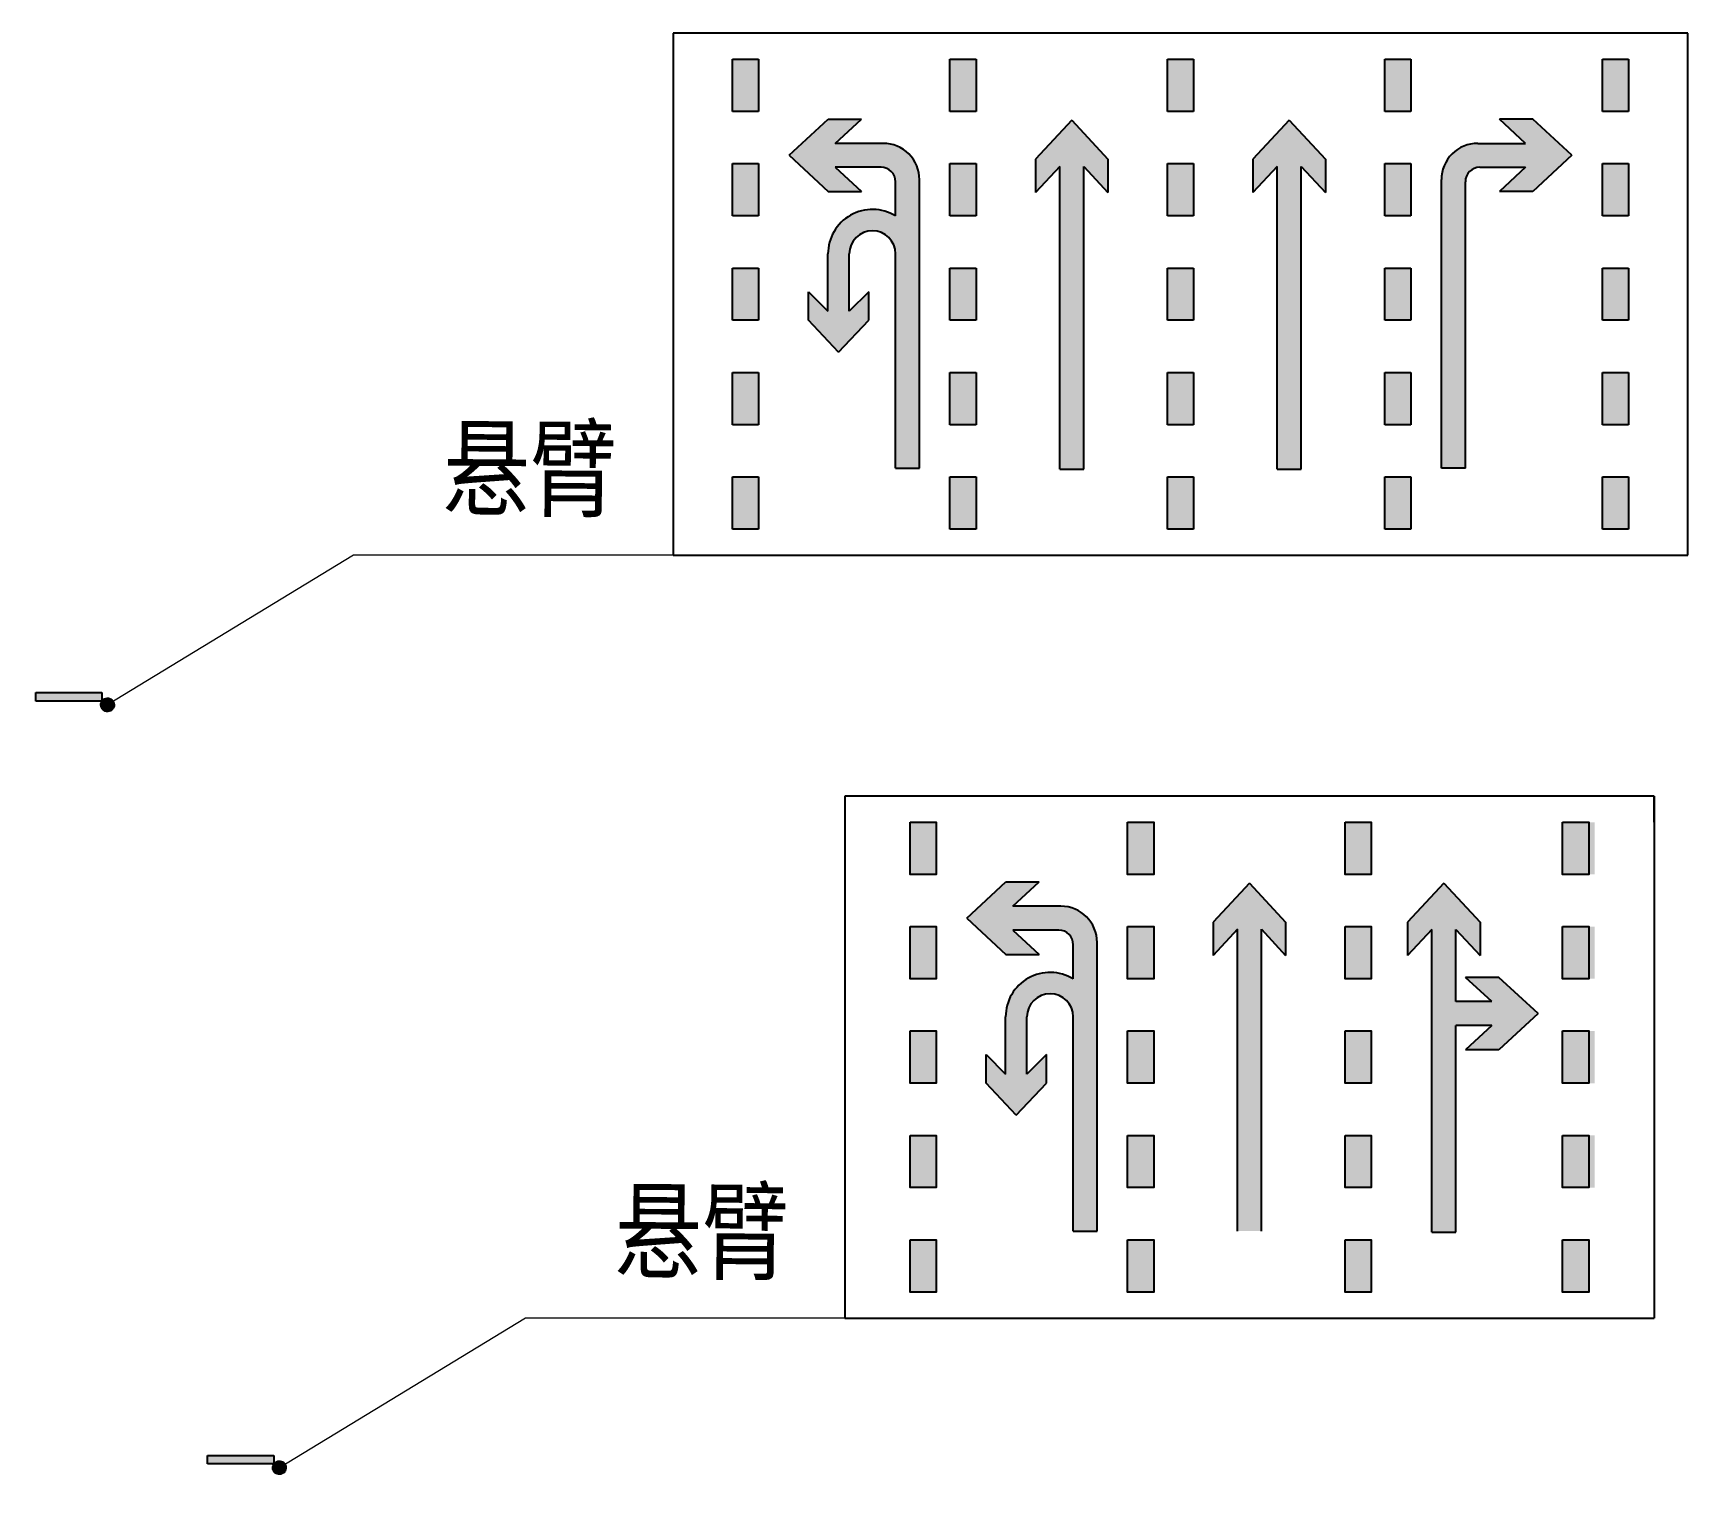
# Model space of a CAD drawing. Header units: millimetres. Extents: x 108070 to 108876, y 12470 to 12955.
# Drawn here: x 108378.36 to 108415.78, y 12778.53 to 12811.44 of the extents above; entities that cross this region are included whole.
import ezdxf

# ---------------------------------------------------------------- set-up
doc = ezdxf.new("R2010")
doc.units = ezdxf.units.MM
doc.header["$LTSCALE"] = 10
doc.layers.get('0').update_dxf_attribs({"linetype": 'CONTINUOUS'})
doc.layers.add('@-交通标志', color=7, linetype='CONTINUOUS')
doc.styles.add('-黑体', font='simhei.ttf', dxfattribs={"width": 0.8})

# ---------------------------------------------------------------- blocks, each defined once
blk = doc.blocks.new('A$C4A233A8C')
at = {"layer": '@-交通标志'}
blk.add_hatch(color=256, dxfattribs=at).paths.add_polyline_path([(-1.62601912766695, -0.2661106111481786), (-1.564308024942875, -0.4450140511617064), (-0.1465055644512177, 0.04404392559081316), (-0.208216667175293, 0.222947365604341)])
h = blk.add_hatch(color=256, dxfattribs=at)
edge = h.paths.add_edge_path()
edge.add_ellipse((-0.002069830894470215, 0.003567761741578579), major_axis=(0.1060660184015753, 0.1060660184015753), ratio=0.999999997857393, start_angle=334.0314049956834, end_angle=514.0314049956834)
edge.add_ellipse((-0.002069830894470215, 0.003567761741578579), major_axis=(0.1060660184015753, 0.1060660184015753), ratio=0.999999997857393, start_angle=154.0314049956834, end_angle=334.0314049956834)
blk.add_line((-1.564308024942875, -0.4450140511617064), (-1.62601912766695, -0.2661106111481786))
for p, q in [((-1.62601912766695, -0.2661106111481786), (-0.208216667175293, 0.222947365604341)), ((-0.1465055644512177, 0.04404392559081316), (-1.564308024942875, -0.4450140511617064)), ((-0.208216667175293, 0.222947365604341), (-0.1465055644512177, 0.04404392559081316))]:
    blk.add_line(p, q, dxfattribs=at)
blk.add_ellipse((-0.002069830894470215, 0.003567761741578579), major_axis=(-0.1060660185912559, 0.106066018591256), ratio=0.9999999942807404, start_param=1.117558844947583, end_param=7.400744152127169, dxfattribs=at)
blk.add_point((0, 0), dxfattribs=at)
blk = doc.blocks.new('A$C60805D46')
at = {"layer": '@-交通标志'}
h = blk.add_hatch(color=256, dxfattribs=at)
h.paths.add_polyline_path([(1.344214286044007, 11.21271415567026), (1.934357143327361, 11.21271415567026), (1.934357143327361, 10.03242845507339), (1.344214286044007, 10.03242845507339)])
h.paths.add_polyline_path([(1.344214286044007, 8.852142754476517), (1.934357143327361, 8.852142754476517), (1.934357143327361, 7.671857053879648), (1.344214286044007, 7.671857053879648)])
h.paths.add_polyline_path([(1.344214286044007, 6.491571353282779), (1.934357143327361, 6.491571353282779), (1.934357143327361, 5.31128565268591), (1.344214286044007, 5.31128565268591)])
h.paths.add_polyline_path([(1.344214286044007, 4.130999952089041), (1.934357143327361, 4.130999952089041), (1.934357143327361, 2.950714251492172), (1.344214286044007, 2.950714251492172)])
h.paths.add_polyline_path([(1.344214286044007, 1.770428550895303), (1.934357143327361, 1.770428550895303), (1.934357143327361, 0.5901428502984345), (1.344214286044007, 0.5901428502984345)])
h = blk.add_hatch(color=256, dxfattribs=at)
h.paths.add_polyline_path([(6.262071430101059, 1.770428550895303), (6.852214287398965, 1.770428550895303), (6.852214287398965, 0.5901428502984345), (6.262071430101059, 0.5901428502984345)])
h.paths.add_polyline_path([(6.262071430101059, 4.130999952089041), (6.852214287398965, 4.130999952089041), (6.852214287398965, 2.950714251492172), (6.262071430101059, 2.950714251492172)])
h.paths.add_polyline_path([(6.262071430101059, 8.852142754476517), (6.852214287398965, 8.852142754476517), (6.852214287398965, 7.671857053879648), (6.262071430101059, 7.671857053879648)])
h.paths.add_polyline_path([(6.262071430101059, 6.491571353282779), (6.852214287398965, 6.491571353282779), (6.852214287398965, 5.31128565268591), (6.262071430101059, 5.31128565268591)])
h.paths.add_polyline_path([(6.262071430101059, 11.21271415567026), (6.852214287398965, 11.21271415567026), (6.852214287398965, 10.03242845507339), (6.262071430101059, 10.03242845507339)])
h = blk.add_hatch(color=256, dxfattribs=at)
h.paths.add_polyline_path([(11.17992857417266, 1.770428550895303), (11.77007143145602, 1.770428550895303), (11.77007143145602, 0.5901428502984345), (11.17992857417266, 0.5901428502984345)])
h.paths.add_polyline_path([(11.17992857417266, 4.130999952089041), (11.77007143145602, 4.130999952089041), (11.77007143145602, 2.950714251492172), (11.17992857417266, 2.950714251492172)])
h.paths.add_polyline_path([(11.17992857417266, 8.852142754476517), (11.77007143145602, 8.852142754476517), (11.77007143145602, 7.671857053879648), (11.17992857417266, 7.671857053879648)])
h.paths.add_polyline_path([(11.17992857417266, 6.491571353282779), (11.77007143145602, 6.491571353282779), (11.77007143145602, 5.31128565268591), (11.17992857417266, 5.31128565268591)])
h.paths.add_polyline_path([(11.17992857417266, 11.21271415567026), (11.77007143145602, 11.21271415567026), (11.77007143145602, 10.03242845507339), (11.17992857417266, 10.03242845507339)])
h = blk.add_hatch(color=256, dxfattribs=at)
h.paths.add_polyline_path([(16.09778571822972, 1.770428550895303), (16.68792857551307, 1.770428550895303), (16.68792857551307, 0.5901428502984345), (16.09778571822972, 0.5901428502984345)])
h.paths.add_polyline_path([(16.09778571822972, 4.130999952089041), (16.68792857551307, 4.130999952089041), (16.68792857551307, 2.950714251492172), (16.09778571822972, 2.950714251492172)])
h.paths.add_polyline_path([(16.09778571822972, 8.852142754476517), (16.68792857551307, 8.852142754476517), (16.68792857551307, 7.671857053879648), (16.09778571822972, 7.671857053879648)])
h.paths.add_polyline_path([(16.09778571822972, 6.491571353282779), (16.68792857551307, 6.491571353282779), (16.68792857551307, 5.31128565268591), (16.09778571822972, 5.31128565268591)])
h.paths.add_polyline_path([(16.09778571822972, 11.21271415567026), (16.68792857551307, 11.21271415567026), (16.68792857551307, 10.03242845507339), (16.09778571822972, 10.03242845507339)])
h = blk.add_hatch(color=256, dxfattribs=at)
h.paths.add_polyline_path([(21.01564286230132, 1.770428550895303), (21.60578571958467, 1.770428550895303), (21.60578571958467, 0.5901428502984345), (21.01564286230132, 0.5901428502984345)])
h.paths.add_polyline_path([(21.01564286230132, 4.130999952089041), (21.60578571958467, 4.130999952089041), (21.60578571958467, 2.950714251492172), (21.01564286230132, 2.950714251492172)])
h.paths.add_polyline_path([(21.01564286230132, 8.852142754476517), (21.60578571958467, 8.852142754476517), (21.60578571958467, 7.671857053879648), (21.01564286230132, 7.671857053879648)])
h.paths.add_polyline_path([(21.01564286230132, 6.491571353282779), (21.60578571958467, 6.491571353282779), (21.60578571958467, 5.31128565268591), (21.01564286230132, 5.31128565268591)])
h.paths.add_polyline_path([(21.01564286230132, 11.21271415567026), (21.60578571958467, 11.21271415567026), (21.60578571958467, 10.03242845507339), (21.01564286230132, 10.03242845507339)])
h = blk.add_hatch(color=256, dxfattribs=at)
edge = h.paths.add_edge_path()
edge.add_line((5.032607144094072, 1.967142834328115), (5.573571429937147, 1.967142834328115))
edge.add_line((5.573571429937147, 1.967142834328115), (5.573571429937147, 8.491153799728636))
edge.add_ellipse((4.753928572594305, 8.491153799728636), major_axis=(0.5795750191482512, 0.5795750191482512), ratio=0.9999999999943274, start_angle=314.9999999998375, end_angle=405.0000000001625)
edge.add_line((4.753928572594305, 9.31079664736535), (3.669049286618247, 9.31079664736535))
edge.add_line((3.669049286618247, 9.31079664736535), (4.26214285819151, 9.85995735528195))
edge.add_line((4.26214285819151, 9.85995735528195), (3.508071429430856, 9.85995735528195))
edge.add_line((3.508071429430856, 9.85995735528195), (2.622857143505826, 9.040314507645235))
edge.add_line((2.622857143505826, 9.040314507645235), (3.508071429430856, 8.22067166000852))
edge.add_line((3.508071429430856, 8.22067166000852), (4.26214285819151, 8.22067166000852))
edge.add_line((4.26214285819151, 8.22067166000852), (3.669049286618247, 8.769832367925119))
edge.add_line((3.669049286618247, 8.769832367925119), (4.704750001154025, 8.769832367925119))
edge.add_ellipse((4.704750001154025, 8.441975228870433), major_axis=(-0.2318300076625899, 0.2318300076625899), ratio=0.999999999974826, start_angle=225.0000000007212, end_angle=314.9999999992788, ccw=False)
edge.add_line((5.032607144094072, 8.441975228870433), (5.032607144094072, 7.66912808638881))
edge.add_ellipse((4.509398873211467, 6.809691842679968), major_axis=(-0.7114694502337016, 0.7114694502337017), ratio=0.9999999999980875, start_angle=-76.33225179927057, end_angle=45.00000000005478)
edge.add_line((3.503229121517506, 6.809691842679968), (3.503229121517506, 5.51317575252142))
edge.add_line((3.503229121517506, 5.51317575252142), (3.060514430777403, 5.955890438021015))
edge.add_line((3.060514430777403, 5.955890438021015), (3.060514430777403, 5.314457228914762))
edge.add_line((3.060514430777403, 5.314457228914762), (3.74470986193046, 4.587499591931191))
edge.add_line((3.74470986193046, 4.587499591931191), (4.428905293083517, 5.314457228914762))
edge.add_line((4.428905293083517, 5.314457228914762), (4.428905293083517, 5.955890438021015))
edge.add_line((4.428905293083517, 5.955890438021015), (3.986190602328861, 5.51317575252142))
edge.add_line((3.986190602328861, 5.51317575252142), (3.986190602328861, 6.809691842679968))
edge.add_ellipse((4.509398873211467, 6.809691842679968), major_axis=(-0.3699641141261288, 0.3699641141261288), ratio=0.9999999999756094, start_angle=225.0000000006987, end_angle=405.0000000006987, ccw=False)
edge.add_line((5.032607144094072, 6.809691842679968), (5.032607144094072, 1.967142834328115))
for points in [[(8.745589287864277, 1.942899650659456), (8.745589287864277, 8.417732045229059), (8.745589287864277, 8.789522040911834), (8.196428573442972, 8.196428476367146), (8.196428573442972, 8.950499896192923), (9.016071430785814, 9.835714171640575), (9.835714288128656, 8.950499896192923), (9.835714288128656, 8.196428476367146), (9.286553573707351, 8.789522040911834), (9.286553573707351, 1.942899650659456)], [(14.2044107177644, 1.942899650659456), (14.2044107177644, 8.789522040911834), (14.75357143218571, 8.196428476367146), (14.75357143218571, 8.950499896192923), (13.93392857484287, 9.835714171640575), (13.11428571750002, 8.950499896192923), (13.11428571750002, 8.196428476367146), (13.66344643192133, 8.789522040911834), (13.66344643192133, 8.417732045229059), (13.66344643192133, 1.942899650659456)]]:
    blk.add_hatch(color=256, dxfattribs=at).paths.add_polyline_path(points)
h = blk.add_hatch(color=256, dxfattribs=at)
edge = h.paths.add_edge_path()
edge.add_line((19.28095071912685, 9.310796647361713), (18.68785714743717, 9.859957355278311))
edge.add_line((18.68785714743717, 9.859957355278311), (19.44192857619782, 9.859957355278311))
edge.add_line((19.44192857619782, 9.859957355278311), (20.32714286212286, 9.040314507641597))
edge.add_line((20.32714286212286, 9.040314507641597), (19.44192857619782, 8.220671660004882))
edge.add_line((19.44192857619782, 8.220671660004882), (18.68785714743717, 8.220671660004882))
edge.add_line((18.68785714743717, 8.220671660004882), (19.28095071912685, 8.769832367921481))
edge.add_line((19.28095071912685, 8.769832367921481), (18.24525000447466, 8.769832367921481))
edge.add_ellipse((18.24525000447466, 8.441975228866795), major_axis=(0.2318300076634994, 0.2318300076634994), ratio=0.99999999996698, start_angle=45.00000000094595, end_angle=134.999999999054)
edge.add_line((17.91739286153461, 8.441975228866795), (17.91739286153461, 1.967142834328115))
edge.add_line((17.91739286153461, 1.967142834328115), (17.37642857569153, 1.967142834328115))
edge.add_line((17.37642857569153, 1.967142834328115), (17.37642857569153, 8.491153799724998))
edge.add_ellipse((18.19607143303438, 8.491153799724998), major_axis=(-0.5795750191473419, 0.5795750191473419), ratio=0.9999999999974657, start_angle=-45.00000000007259, end_angle=45.00000000007259, ccw=False)
edge.add_line((18.19607143303438, 9.310796647361713), (19.28095071912685, 9.310796647361713))
for p, q in [((0, 11.80285700596869), (0, 0)), ((22.95000000562868, 11.80285700596869), (0, 11.80285700596869)), ((22.95000000562868, 0), (22.95000000562868, 11.80285700596869)), ((1.344214286044007, 11.21271415567026), (1.934357143327361, 11.21271415567026)), ((1.344214286044007, 10.03242845507339), (1.344214286044007, 11.21271415567026)), ((1.934357143327361, 11.21271415567026), (1.934357143327361, 10.03242845507339)), ((6.262071430101059, 11.21271415567026), (6.852214287398965, 11.21271415567026)), ((6.262071430101059, 10.03242845507339), (6.262071430101059, 11.21271415567026)), ((6.852214287398965, 11.21271415567026), (6.852214287398965, 10.03242845507339)), ((11.17992857417266, 11.21271415567026), (11.77007143145602, 11.21271415567026)), ((11.17992857417266, 10.03242845507339), (11.17992857417266, 11.21271415567026)), ((11.77007143145602, 11.21271415567026), (11.77007143145602, 10.03242845507339)), ((16.09778571822972, 11.21271415567026), (16.68792857551307, 11.21271415567026)), ((16.09778571822972, 10.03242845507339), (16.09778571822972, 11.21271415567026)), ((16.68792857551307, 11.21271415567026), (16.68792857551307, 10.03242845507339)), ((21.01564286230132, 11.21271415567026), (21.60578571958467, 11.21271415567026)), ((21.01564286230132, 10.03242845507339), (21.01564286230132, 11.21271415567026)), ((21.60578571958467, 11.21271415567026), (21.60578571958467, 10.03242845507339)), ((1.934357143327361, 10.03242845507339), (1.344214286044007, 10.03242845507339)), ((2.622857143505826, 9.040314507645235), (3.508071429430856, 9.85995735528195)), ((3.508071429430856, 9.85995735528195), (4.26214285819151, 9.85995735528195)), ((3.669049286618247, 9.31079664736535), (4.26214285819151, 9.85995735528195)), ((6.852214287398965, 10.03242845507339), (6.262071430101059, 10.03242845507339)), ((9.016071430785814, 9.835714171640575), (8.196428573442972, 8.950499896192923)), ((9.016071430785814, 9.835714171640575), (9.835714288128656, 8.950499896192923)), ((11.77007143145602, 10.03242845507339), (11.17992857417266, 10.03242845507339)), ((13.93392857484287, 9.835714171640575), (13.11428571750002, 8.950499896192923)), ((13.93392857484287, 9.835714171640575), (14.75357143218571, 8.950499896192923)), ((16.68792857551307, 10.03242845507339), (16.09778571822972, 10.03242845507339)), ((19.44192857619782, 9.859957355278311), (18.68785714743717, 9.859957355278311)), ((19.28095071912685, 9.310796647361713), (18.68785714743717, 9.859957355278311)), ((20.32714286212286, 9.040314507641597), (19.44192857619782, 9.859957355278311)), ((21.60578571958467, 10.03242845507339), (21.01564286230132, 10.03242845507339)), ((2.622857143505826, 9.040314507645235), (3.508071429430856, 8.22067166000852)), ((4.753928572594305, 9.31079664736535), (3.669049286618247, 9.31079664736535)), ((18.19607143303438, 9.310796647361713), (19.28095071912685, 9.310796647361713)), ((20.32714286212286, 9.040314507641597), (19.44192857619782, 8.220671660004882)), ((1.344214286044007, 8.852142754476517), (1.934357143327361, 8.852142754476517)), ((1.344214286044007, 7.671857053879648), (1.344214286044007, 8.852142754476517)), ((1.934357143327361, 8.852142754476517), (1.934357143327361, 7.671857053879648)), ((3.669049286618247, 8.769832367925119), (4.26214285819151, 8.22067166000852)), ((4.704750001154025, 8.769832367925119), (3.669049286618247, 8.769832367925119)), ((6.262071430101059, 8.852142754476517), (6.852214287398965, 8.852142754476517)), ((6.262071430101059, 7.671857053879648), (6.262071430101059, 8.852142754476517)), ((6.852214287398965, 8.852142754476517), (6.852214287398965, 7.671857053879648)), ((8.196428573442972, 8.950499896192923), (8.196428573442972, 8.196428476367146)), ((8.745589287864277, 8.789522040911834), (8.196428573442972, 8.196428476367146)), ((8.745589287864277, 8.417732045229059), (8.745589287864277, 8.789522040911834)), ((9.286553573707351, 8.789522040911834), (9.835714288128656, 8.196428476367146)), ((9.286553573707351, 1.942899650659456), (9.286553573707351, 8.789522040911834)), ((9.835714288128656, 8.950499896192923), (9.835714288128656, 8.196428476367146)), ((11.17992857417266, 8.852142754476517), (11.77007143145602, 8.852142754476517)), ((11.17992857417266, 7.671857053879648), (11.17992857417266, 8.852142754476517)), ((11.77007143145602, 8.852142754476517), (11.77007143145602, 7.671857053879648)), ((13.11428571750002, 8.950499896192923), (13.11428571750002, 8.196428476367146)), ((13.66344643192133, 8.789522040911834), (13.11428571750002, 8.196428476367146)), ((13.66344643192133, 8.417732045229059), (13.66344643192133, 8.789522040911834)), ((14.2044107177644, 8.789522040911834), (14.75357143218571, 8.196428476367146)), ((14.2044107177644, 1.942899650659456), (14.2044107177644, 8.789522040911834)), ((14.75357143218571, 8.950499896192923), (14.75357143218571, 8.196428476367146)), ((16.09778571822972, 8.852142754476517), (16.68792857551307, 8.852142754476517)), ((16.09778571822972, 7.671857053879648), (16.09778571822972, 8.852142754476517)), ((16.68792857551307, 8.852142754476517), (16.68792857551307, 7.671857053879648)), ((18.24525000447466, 8.769832367921481), (19.28095071912685, 8.769832367921481)), ((19.28095071912685, 8.769832367921481), (18.68785714743717, 8.220671660004882)), ((21.01564286230132, 8.852142754476517), (21.60578571958467, 8.852142754476517)), ((21.01564286230132, 7.671857053879648), (21.01564286230132, 8.852142754476517)), ((21.60578571958467, 8.852142754476517), (21.60578571958467, 7.671857053879648)), ((5.032607144094072, 7.66912808638881), (5.032607144094072, 8.441975228870433)), ((5.573571429937147, 1.967142834328115), (5.573571429937147, 8.491153799728636)), ((8.745589287864277, 1.942899650659456), (8.745589287864277, 8.417732045229059)), ((13.66344643192133, 1.942899650659456), (13.66344643192133, 8.417732045229059)), ((17.37642857569153, 1.967142834328115), (17.37642857569153, 8.491153799724998)), ((17.91739286153461, 1.967142834328115), (17.91739286153461, 8.441975228866795)), ((3.508071429430856, 8.22067166000852), (4.26214285819151, 8.22067166000852)), ((19.44192857619782, 8.220671660004882), (18.68785714743717, 8.220671660004882)), ((1.934357143327361, 7.671857053879648), (1.344214286044007, 7.671857053879648)), ((6.852214287398965, 7.671857053879648), (6.262071430101059, 7.671857053879648)), ((11.77007143145602, 7.671857053879648), (11.17992857417266, 7.671857053879648)), ((16.68792857551307, 7.671857053879648), (16.09778571822972, 7.671857053879648)), ((21.60578571958467, 7.671857053879648), (21.01564286230132, 7.671857053879648)), ((3.503229121517506, 5.51317575252142), (3.503229121517506, 6.809691842679968)), ((3.986190602328861, 5.51317575252142), (3.986190602328861, 6.809691842679968)), ((5.032607144094072, 1.967142834328115), (5.032607144094072, 6.809691842679968)), ((1.344214286044007, 6.491571353282779), (1.934357143327361, 6.491571353282779)), ((1.344214286044007, 5.31128565268591), (1.344214286044007, 6.491571353282779)), ((1.934357143327361, 6.491571353282779), (1.934357143327361, 5.31128565268591)), ((6.262071430101059, 6.491571353282779), (6.852214287398965, 6.491571353282779)), ((6.262071430101059, 5.31128565268591), (6.262071430101059, 6.491571353282779)), ((6.852214287398965, 6.491571353282779), (6.852214287398965, 5.31128565268591)), ((11.17992857417266, 6.491571353282779), (11.77007143145602, 6.491571353282779)), ((11.17992857417266, 5.31128565268591), (11.17992857417266, 6.491571353282779)), ((11.77007143145602, 6.491571353282779), (11.77007143145602, 5.31128565268591)), ((16.09778571822972, 6.491571353282779), (16.68792857551307, 6.491571353282779)), ((16.09778571822972, 5.31128565268591), (16.09778571822972, 6.491571353282779)), ((16.68792857551307, 6.491571353282779), (16.68792857551307, 5.31128565268591)), ((21.01564286230132, 6.491571353282779), (21.60578571958467, 6.491571353282779)), ((21.01564286230132, 5.31128565268591), (21.01564286230132, 6.491571353282779)), ((21.60578571958467, 6.491571353282779), (21.60578571958467, 5.31128565268591)), ((3.060514430777403, 5.955890438021015), (3.503229121517506, 5.51317575252142)), ((3.060514430777403, 5.314457228914762), (3.060514430777403, 5.955890438021015)), ((4.428905293083517, 5.955890438021015), (3.986190602328861, 5.51317575252142)), ((4.428905293083517, 5.314457228914762), (4.428905293083517, 5.955890438021015)), ((1.934357143327361, 5.31128565268591), (1.344214286044007, 5.31128565268591)), ((3.74470986193046, 4.587499591931191), (3.060514430777403, 5.314457228914762)), ((3.74470986193046, 4.587499591931191), (4.428905293083517, 5.314457228914762)), ((6.852214287398965, 5.31128565268591), (6.262071430101059, 5.31128565268591)), ((11.77007143145602, 5.31128565268591), (11.17992857417266, 5.31128565268591)), ((16.68792857551307, 5.31128565268591), (16.09778571822972, 5.31128565268591)), ((21.60578571958467, 5.31128565268591), (21.01564286230132, 5.31128565268591)), ((1.344214286044007, 4.130999952089041), (1.934357143327361, 4.130999952089041)), ((1.344214286044007, 2.950714251492172), (1.344214286044007, 4.130999952089041)), ((1.934357143327361, 4.130999952089041), (1.934357143327361, 2.950714251492172)), ((6.262071430101059, 4.130999952089041), (6.852214287398965, 4.130999952089041)), ((6.262071430101059, 2.950714251492172), (6.262071430101059, 4.130999952089041)), ((6.852214287398965, 4.130999952089041), (6.852214287398965, 2.950714251492172)), ((11.17992857417266, 4.130999952089041), (11.77007143145602, 4.130999952089041)), ((11.17992857417266, 2.950714251492172), (11.17992857417266, 4.130999952089041)), ((11.77007143145602, 4.130999952089041), (11.77007143145602, 2.950714251492172)), ((16.09778571822972, 4.130999952089041), (16.68792857551307, 4.130999952089041)), ((16.09778571822972, 2.950714251492172), (16.09778571822972, 4.130999952089041)), ((16.68792857551307, 4.130999952089041), (16.68792857551307, 2.950714251492172)), ((21.01564286230132, 4.130999952089041), (21.60578571958467, 4.130999952089041)), ((21.01564286230132, 2.950714251492172), (21.01564286230132, 4.130999952089041)), ((21.60578571958467, 4.130999952089041), (21.60578571958467, 2.950714251492172)), ((1.934357143327361, 2.950714251492172), (1.344214286044007, 2.950714251492172)), ((6.852214287398965, 2.950714251492172), (6.262071430101059, 2.950714251492172)), ((11.77007143145602, 2.950714251492172), (11.17992857417266, 2.950714251492172)), ((16.68792857551307, 2.950714251492172), (16.09778571822972, 2.950714251492172)), ((21.60578571958467, 2.950714251492172), (21.01564286230132, 2.950714251492172)), ((5.032607144094072, 1.967142834328115), (5.573571429937147, 1.967142834328115)), ((8.745589287864277, 1.942899650659456), (9.286553573707351, 1.942899650659456)), ((13.66344643192133, 1.942899650659456), (14.2044107177644, 1.942899650659456)), ((17.91739286153461, 1.967142834328115), (17.37642857569153, 1.967142834328115)), ((1.344214286044007, 1.770428550895303), (1.934357143327361, 1.770428550895303)), ((1.344214286044007, 0.5901428502984345), (1.344214286044007, 1.770428550895303)), ((1.934357143327361, 1.770428550895303), (1.934357143327361, 0.5901428502984345)), ((6.262071430101059, 1.770428550895303), (6.852214287398965, 1.770428550895303)), ((6.262071430101059, 0.5901428502984345), (6.262071430101059, 1.770428550895303)), ((6.852214287398965, 1.770428550895303), (6.852214287398965, 0.5901428502984345)), ((11.17992857417266, 1.770428550895303), (11.77007143145602, 1.770428550895303)), ((11.17992857417266, 0.5901428502984345), (11.17992857417266, 1.770428550895303)), ((11.77007143145602, 1.770428550895303), (11.77007143145602, 0.5901428502984345)), ((16.09778571822972, 1.770428550895303), (16.68792857551307, 1.770428550895303)), ((16.09778571822972, 0.5901428502984345), (16.09778571822972, 1.770428550895303)), ((16.68792857551307, 1.770428550895303), (16.68792857551307, 0.5901428502984345)), ((21.01564286230132, 1.770428550895303), (21.60578571958467, 1.770428550895303)), ((21.01564286230132, 0.5901428502984345), (21.01564286230132, 1.770428550895303)), ((21.60578571958467, 1.770428550895303), (21.60578571958467, 0.5901428502984345)), ((1.934357143327361, 0.5901428502984345), (1.344214286044007, 0.5901428502984345)), ((6.852214287398965, 0.5901428502984345), (6.262071430101059, 0.5901428502984345)), ((11.77007143145602, 0.5901428502984345), (11.17992857417266, 0.5901428502984345)), ((16.68792857551307, 0.5901428502984345), (16.09778571822972, 0.5901428502984345)), ((21.60578571958467, 0.5901428502984345), (21.01564286230132, 0.5901428502984345)), ((0, 0), (22.95000000562868, 0))]:
    blk.add_line(p, q, dxfattribs=at)
for centre, major_axis, ratio, start_param, end_param in [((4.753928572594305, 8.491153799728636), (0.5795750191482512, 0.5795750191482512), 0.9999999999943274, 5.497787143779302, 7.06858347057987), ((18.19607143303438, 8.491153799724998), (-0.5795750191473418, 0.5795750191473418), 0.9999999999974656, -0.7853981633987156, 0.7853981633987153), ((4.704750001154025, 8.441975228870433), (-0.2318300076625899, 0.2318300076625899), 0.999999999974826, 3.926990816999829, 5.497787143769551), ((18.24525000447466, 8.441975228866795), (0.2318300076634994, 0.2318300076634994), 0.9999999999669799, 0.7853981634139583, 2.356194490175834), ((4.509398873211467, 6.809691842679968), (-0.7114694502337016, 0.7114694502337017), 0.9999999999980875, -1.332249119358637, 0.7853981633984044), ((4.509398873211467, 6.809691842679968), (-0.3699641141261288, 0.3699641141261288), 0.9999999999756094, 3.926990816999437, 7.06858347058923)]:
    blk.add_ellipse(centre, major_axis=major_axis, ratio=ratio, start_param=start_param, end_param=end_param, dxfattribs=at)
blk = doc.blocks.new('A$C4DB954A5')
h = blk.add_hatch(color=256)
edge = h.paths.add_edge_path()
edge.add_line((-8.25, 0), (0, 0))
edge.add_line((0, 0), (0, 99.49472175918118))
edge.add_arc((-12.5, 99.49472175918118), 12.5, 0, 90)
edge.add_line((-12.5, 111.9947217591812), (-29.04500000000007, 111.9947217591812))
edge.add_line((-29.04500000000007, 111.9947217591812), (-20, 120.3697217591812))
edge.add_line((-20, 120.3697217591812), (-31.5, 120.3697217591812))
edge.add_line((-31.5, 120.3697217591812), (-45, 107.8697217591812))
edge.add_line((-45, 107.8697217591812), (-31.5, 95.36972175918118))
edge.add_line((-31.5, 95.36972175918118), (-20, 95.36972175918118))
edge.add_line((-20, 95.36972175918118), (-29.04500000000007, 103.7447217591812))
edge.add_line((-29.04500000000007, 103.7447217591812), (-13.25, 103.7447217591812))
edge.add_arc((-13.25, 98.74472175918118), 5, 0, 90, ccw=False)
edge.add_line((-8.25, 98.74472175918118), (-8.25, 86.95838175892413))
edge.add_arc((-16.22921110076777, 73.85151078780336), 15.34463673223392, 58.6677485023745, 180)
edge.add_line((-31.57384783297903, 73.85151078780336), (-31.57384783297903, 54.07893402012996))
edge.add_line((-31.57384783297903, 54.07893402012996), (-38.32548799516235, 60.83057418229714))
edge.add_line((-38.32548799516235, 60.83057418229714), (-38.32548799516235, 51.04836826550127))
edge.add_line((-38.32548799516235, 51.04836826550127), (-27.89113501725751, 39.96186822648724))
edge.add_line((-27.89113501725751, 39.96186822648724), (-17.45678203932039, 51.04836826550127))
edge.add_line((-17.45678203932039, 51.04836826550127), (-17.45678203932039, 60.83057418229714))
edge.add_line((-17.45678203932039, 60.83057418229714), (-24.20842220150371, 54.07893402012996))
edge.add_line((-24.20842220150371, 54.07893402012996), (-24.20842220150371, 73.85151078780336))
edge.add_arc((-16.22921110076777, 73.85151078780336), 7.9792111007586, 0, 180, ccw=False)
edge.add_line((-8.25, 73.85151078780336), (-8.25, 0))
for p, q in [((-45, 107.8697217591812), (-31.5, 120.3697217591812)), ((-31.5, 120.3697217591812), (-20, 120.3697217591812)), ((-29.04500000000007, 111.9947217591812), (-20, 120.3697217591812)), ((-12.5, 111.9947217591812), (-29.04500000000007, 111.9947217591812)), ((-45, 107.8697217591812), (-31.5, 95.36972175918118)), ((-29.04500000000007, 103.7447217591812), (-20, 95.36972175918118)), ((-13.25, 103.7447217591812), (-29.04500000000007, 103.7447217591812)), ((-8.25, 86.95838175892413), (-8.25, 98.74472175918118)), ((0, 0), (0, 99.49472175918118)), ((-31.5, 95.36972175918118), (-20, 95.36972175918118)), ((-31.57384783297903, 54.07893402012996), (-31.57384783297903, 73.85151078780336)), ((-24.20842220150371, 54.07893402012996), (-24.20842220150371, 73.85151078780336)), ((-8.25, 0), (-8.25, 73.85151078780336)), ((-38.32548799516235, 60.83057418229714), (-31.57384783297903, 54.07893402012996)), ((-38.32548799516235, 51.04836826550127), (-38.32548799516235, 60.83057418229714)), ((-17.45678203932039, 60.83057418229714), (-24.20842220150371, 54.07893402012996)), ((-17.45678203932039, 51.04836826550127), (-17.45678203932039, 60.83057418229714)), ((-27.89113501725751, 39.96186822648724), (-38.32548799516235, 51.04836826550127)), ((-27.89113501725751, 39.96186822648724), (-17.45678203932039, 51.04836826550127)), ((-8.25, 0), (0, 0))]:
    blk.add_line(p, q)
for centre, radius, start, end in [((-12.5, 99.49472175918118), 12.5, 0, 90), ((-13.25, 98.74472175918118), 5, 0, 90), ((-16.22921110076777, 73.85151078780336), 15.34463673223392, 58.6677485023745, 180), ((-16.22921110076777, 73.85151078780336), 7.9792111007586, 0, 180)]:
    blk.add_arc(centre, radius, start, end)
blk = doc.blocks.new('A$C29EB6487')
at = {"layer": '@-交通标志'}
for points in [[(1.475357125746086, 10.03242845506611), (2.065499976044521, 10.03242845506611), (2.065499976044521, 11.21271415566298), (1.475357125746086, 11.21271415566298)], [(9.41769631934585, 8.789522040911834), (9.96685702726245, 8.196428476361689), (9.96685702726245, 8.950499896187466), (9.147214179625735, 9.835714171633299), (8.32757133198902, 8.950499896187466), (8.32757133198902, 8.196428476361689), (8.876732039905619, 8.789522040911834), (8.876732039905619, 8.417732045223602), (8.876732039905619, 1.967142834326296), (9.41769631934585, 1.967142834326296)], [(2.065499976044521, 8.85214275447106), (1.475357125746086, 8.85214275447106), (1.475357125746086, 7.671857053874192), (2.065499976044521, 7.671857053874191)], [(1.475357125746086, 5.311285652682272), (2.065499976044521, 5.311285652682272), (2.065499976044521, 6.491571353279141), (1.475357125746086, 6.491571353279141)]]:
    blk.add_hatch(color=256, dxfattribs=at).paths.add_polyline_path(points)
h = blk.add_hatch(color=256, dxfattribs=at)
h.paths.add_polyline_path([(6.983357061864808, 11.21271415566298), (6.393214211566373, 11.21271415566298), (6.393214211566373, 10.03242845506611), (6.983357061864807, 10.03242845506611)])
h.paths.add_polyline_path([(6.393214211566374, 7.671857053874192), (6.983357061864808, 7.671857053874191), (6.983357061864808, 8.85214275447106), (6.393214211566373, 8.85214275447106)])
h.paths.add_polyline_path([(6.983357061864808, 6.491571353279141), (6.393214211566373, 6.491571353279141), (6.393214211566373, 5.311285652682272), (6.983357061864807, 5.311285652682272)])
h = blk.add_hatch(color=256, dxfattribs=at)
h.paths.add_polyline_path([(11.31107129738666, 10.03242845506611), (11.90121414767054, 10.03242845506611), (11.90121414767054, 11.21271415566298), (11.31107129738666, 11.21271415566298)])
h.paths.add_polyline_path([(11.90121414767054, 8.85214275447106), (11.31107129738666, 8.85214275447106), (11.31107129738666, 7.671857053874192), (11.90121414767054, 7.671857053874191)])
h.paths.add_polyline_path([(11.31107129738666, 5.311285652682273), (11.90121414767054, 5.311285652682272), (11.90121414767054, 6.491571353279141), (11.31107129738666, 6.491571353279142)])
h.paths.add_polyline_path([(11.90121414767054, 4.130999952085403), (11.31107129738666, 4.130999952085403), (11.31107129738666, 2.950714251490353), (11.90121414767054, 2.950714251490353)])
h.paths.add_polyline_path([(11.90121414767054, 1.770428550893484), (11.31107129738666, 1.770428550893485), (11.31107129738666, 0.5901428502984345), (11.90121414767055, 0.5901428502984345)])
h = blk.add_hatch(color=256, dxfattribs=at)
h.paths.add_polyline_path([(13.81442327352124, 8.788068106114224), (14.36358398143784, 8.194974541565898), (14.36358398143784, 8.949045961389857), (13.54394113380113, 9.834260236837508), (12.72429828616441, 8.949045961389857), (12.72429828616441, 8.194974541565898), (13.27345899408101, 8.788068106114224), (13.27345899408101, 8.416278110427811), (13.27345899408101, 1.965688899530505), (13.81442327352124, 1.965688899530505), (13.81442327352124, 6.613063845627039), (14.62882040692784, 6.613063845627039), (14.03572684238316, 6.06390313771044), (14.78979826220893, 6.06390313771044), (15.67501253765658, 6.883545985347155), (14.78979826220893, 7.703188832983869), (14.03572684238316, 7.703188832983869), (14.62882040692784, 7.154028125067271), (13.81442327352124, 7.154028125067271)])
h.paths.add_polyline_path([(16.95365537996986, 11.21126022086719), (16.36351252967142, 11.21126022086719), (16.36351252967142, 10.03097452027032), (16.95365537996986, 10.03097452027032)])
h.paths.add_polyline_path([(16.95365537996986, 8.85068881967345), (16.36351252967142, 8.85068881967345), (16.36351252967142, 7.670403119078401), (16.95365537996986, 7.670403119078401)])
h.paths.add_polyline_path([(16.95365537996986, 6.490117418481532), (16.36351252967142, 6.490117418481532), (16.36351252967142, 5.309831717886482), (16.95365537996986, 5.309831717886482)])
h.paths.add_polyline_path([(16.95365537996986, 4.129546017289613), (16.36351252967142, 4.129546017289613), (16.36351252967142, 2.949260316694563), (16.95365537996986, 2.949260316694563)])
h = blk.add_hatch(color=256, dxfattribs=at)
h.paths.add_polyline_path([(16.81907123349083, 11.21271415566298), (16.2289283831924, 11.21271415566298), (16.2289283831924, 10.03242845506611), (16.81907123349083, 10.03242845506611)])
h.paths.add_polyline_path([(16.81907123349083, 8.85214275447106), (16.2289283831924, 8.85214275447106), (16.2289283831924, 7.671857053874191), (16.81907123349083, 7.671857053874191)])
h.paths.add_polyline_path([(16.81907123349083, 6.491571353277322), (16.2289283831924, 6.491571353279141), (16.2289283831924, 5.311285652682272), (16.81907123349083, 5.311285652682272)])
h.paths.add_polyline_path([(16.81907123349083, 4.130999952085403), (16.2289283831924, 4.130999952085403), (16.2289283831924, 2.950714251490353), (16.81907123349083, 2.950714251490353)])
h.paths.add_polyline_path([(16.81907123349083, 1.770428550893484), (16.2289283831924, 1.770428550893484), (16.2289283831924, 0.5901428502984345), (16.81907123349083, 0.5901428502984345)])
h = blk.add_hatch(color=256, dxfattribs=at)
h.paths.add_polyline_path([(2.065499976044521, 4.130999952085403), (1.475357125746086, 4.130999952085403), (1.475357125746087, 2.950714251490353), (2.065499976044521, 2.950714251490353)])
h.paths.add_polyline_path([(2.065499976044521, 1.770428550893484), (1.475357125746086, 1.770428550893485), (1.475357125746086, 0.5901428502984344), (2.065499976044521, 0.5901428502984346)])
h = blk.add_hatch(color=256, dxfattribs=at)
h.paths.add_polyline_path([(6.393214211566374, 2.950714251490353), (6.983357061864807, 2.950714251490353), (6.983357061864809, 4.130999952085404), (6.393214211566373, 4.130999952085403)])
h.paths.add_polyline_path([(6.983357061864807, 1.770428550893484), (6.393214211566374, 1.770428550893484), (6.393214211566375, 0.5901428502984345), (6.983357061864807, 0.5901428502984345)])
for p, q in [((0, 11.80285700596141), (0, 0)), ((18.29786965009407, 11.80285700596141), (0, 11.80285700596141)), ((18.29786965009407, 11.8014030711638), (18.29786965009407, -0.001453934795790701)), ((18.29786965009407, 11.21126022086719), (18.29786965009407, 11.8014030711638)), ((9.147214179625735, 9.835714171633299), (8.32757133198902, 8.950499896187466)), ((9.147214179625735, 9.835714171633299), (9.96685702726245, 8.950499896187466)), ((13.54394113380113, 9.834260236837508), (12.72429828616441, 8.949045961389857)), ((13.54394113380113, 9.834260236837508), (14.36358398143784, 8.949045961389857)), ((8.32757133198902, 8.950499896187466), (8.32757133198902, 8.196428476361689)), ((8.876732039905619, 8.789522040911834), (8.32757133198902, 8.196428476361689)), ((8.876732039905619, 8.417732045223602), (8.876732039905619, 8.789522040911834)), ((9.41769631934585, 8.789522040911834), (9.96685702726245, 8.196428476361689)), ((9.41769631934585, 1.967142834326296), (9.41769631934585, 8.789522040911834)), ((9.96685702726245, 8.950499896187466), (9.96685702726245, 8.196428476361689)), ((12.72429828616441, 8.949045961389857), (12.72429828616441, 8.194974541565898)), ((13.27345899408101, 8.788068106114224), (12.72429828616441, 8.194974541565898)), ((13.27345899408101, 8.416278110427811), (13.27345899408101, 8.788068106114224)), ((13.81442327352124, 7.154028125067271), (13.81442327352124, 8.788068106114224)), ((13.81442327352124, 8.788068106114224), (14.36358398143784, 8.194974541565898)), ((14.36358398143784, 8.949045961389857), (14.36358398143784, 8.194974541565898)), ((8.876732039905619, 1.967142834326296), (8.876732039905619, 8.417732045223602)), ((13.27345899408101, 1.941445715887312), (13.27345899408101, 8.416278110427811)), ((14.62882040692784, 7.154028125067271), (14.03572684238316, 7.703188832983869)), ((14.78979826220893, 7.703188832983869), (14.03572684238316, 7.703188832983869)), ((15.67501253765658, 6.883545985347155), (14.78979826220893, 7.703188832983869)), ((14.62882040692784, 7.154028125067271), (13.81442327352124, 7.154028125067271)), ((15.67501253765658, 6.883545985347155), (14.78979826220893, 6.06390313771044)), ((13.81442327352124, 1.941445715887312), (13.81442327352124, 6.613063845627039)), ((14.62882040692784, 6.613063845627039), (13.81442327352124, 6.613063845627039)), ((14.62882040692784, 6.613063845627039), (14.03572684238316, 6.06390313771044)), ((14.78979826220893, 6.06390313771044), (14.03572684238316, 6.06390313771044)), ((13.27345899408101, 1.941445715887312), (13.81442327352124, 1.941445715887312)), ((0, 0), (18.29786965009407, 0)), ((16.81907123349083, 0), (16.81907123349083, 0.01560594473812671))]:
    blk.add_line(p, q, dxfattribs=at)
for points in [[(1.475357125746086, 11.21271415566298), (2.065499976044521, 11.21271415566298), (2.065499976044521, 10.03242845506611), (1.475357125746086, 10.03242845506611)], [(6.393214211566374, 11.21271415566298), (6.983357061864808, 11.21271415566298), (6.983357061864808, 10.03242845506611), (6.393214211566374, 10.03242845506611)], [(11.31107129738666, 11.21271415566298), (11.90121414767054, 11.21271415566298), (11.90121414767054, 10.03242845506611), (11.31107129738666, 10.03242845506611)], [(16.2289283831924, 11.21271415566298), (16.81907123349083, 11.21271415566298), (16.81907123349083, 10.03242845506611), (16.2289283831924, 10.03242845506611)], [(1.475357125746086, 8.85214275447106), (2.065499976044521, 8.85214275447106), (2.065499976044521, 7.671857053874191), (1.475357125746086, 7.671857053874191)], [(6.393214211566374, 8.85214275447106), (6.983357061864808, 8.85214275447106), (6.983357061864808, 7.671857053874191), (6.393214211566374, 7.671857053874191)], [(11.31107129738666, 8.85214275447106), (11.90121414767054, 8.85214275447106), (11.90121414767054, 7.671857053874191), (11.31107129738666, 7.671857053874191)], [(16.2289283831924, 8.85214275447106), (16.81907123349083, 8.85214275447106), (16.81907123349083, 7.671857053874191), (16.2289283831924, 7.671857053874191)], [(1.475357125746086, 6.491571353279141), (2.065499976044521, 6.491571353279141), (2.065499976044521, 5.311285652682272), (1.475357125746086, 5.311285652682272)], [(6.393214211566374, 6.491571353279141), (6.983357061864808, 6.491571353279141), (6.983357061864808, 5.311285652682272), (6.393214211566374, 5.311285652682272)], [(11.31107129738666, 6.491571353279141), (11.90121414767054, 6.491571353279141), (11.90121414767054, 5.311285652682272), (11.31107129738666, 5.311285652682272)], [(16.2289283831924, 6.491571353279141), (16.81907123349083, 6.491571353279141), (16.81907123349083, 5.311285652682272), (16.2289283831924, 5.311285652682272)], [(1.475357125746086, 4.130999952085403), (2.065499976044521, 4.130999952085403), (2.065499976044521, 2.950714251490353), (1.475357125746086, 2.950714251490353)], [(6.393214211566374, 4.130999952085403), (6.983357061864808, 4.130999952085403), (6.983357061864808, 2.950714251490353), (6.393214211566374, 2.950714251490353)], [(11.31107129738666, 4.130999952085403), (11.90121414767054, 4.130999952085403), (11.90121414767054, 2.950714251490353), (11.31107129738666, 2.950714251490353)], [(16.2289283831924, 4.130999952085403), (16.81907123349083, 4.130999952085403), (16.81907123349083, 2.950714251490353), (16.2289283831924, 2.950714251490353)], [(1.475357125746086, 1.770428550893484), (2.065499976044521, 1.770428550893484), (2.065499976044521, 0.5901428502984345), (1.475357125746086, 0.5901428502984345)], [(6.393214211566374, 1.770428550893484), (6.983357061864808, 1.770428550893484), (6.983357061864808, 0.5901428502984345), (6.393214211566374, 0.5901428502984345)], [(11.31107129738666, 1.770428550893484), (11.90121414767054, 1.770428550893484), (11.90121414767054, 0.5901428502984345), (11.31107129738666, 0.5901428502984345)], [(16.2289283831924, 1.770428550893484), (16.81907123349083, 1.770428550893484), (16.81907123349083, 0.5901428502984345), (16.2289283831924, 0.5901428502984345)]]:
    blk.add_lwpolyline(points, close=True, dxfattribs=at)
at = {"layer": '@-交通标志', "xscale": 0.06557142781093717, "yscale": 0.06557142781093717, "zscale": 0.06557142781093717}
blk.add_blockref('A$C4DB954A5', (5.704714219551533, 1.967142834326296), dxfattribs=at)

msp = doc.modelspace()

# ---------------------------------------------------------------- linework, layer by layer
at = {"layer": '@-交通标志', "lineweight": 0, "ltscale": 0.5}
for p, q in [((108385.6039472977, 12799.63625432398, 346.681), (108380.0366182515, 12796.25476620664, 346.681)), ((108389.4908944914, 12782.38930201285), (108383.9235654451, 12779.00781389551))]:
    msp.add_line(p, q, dxfattribs=at)
at = {"layer": '@-交通标志', "lineweight": 0, "ltscale": 0.5, "elevation": 346.681}
msp.add_lwpolyline([(108392.8259294879, 12799.63625432398), (108385.6039472977, 12799.63625432398)], dxfattribs=at)
at = {"layer": '@-交通标志', "lineweight": 0, "ltscale": 0.5}
msp.add_lwpolyline([(108396.7128766816, 12782.38930201285), (108389.4908944914, 12782.38930201285)], dxfattribs=at)

# ---------------------------------------------------------------- block references
at = {"layer": '@-交通标志'}
for name, p in [('A$C60805D46', (108392.8259294879, 12799.63625432398, 346.681)), ('A$C29EB6487', (108396.7128766816, 12782.38930201285))]:
    msp.add_blockref(name, p, dxfattribs=at)
at = {"layer": '@-交通标志', "ltscale": 2}
for p, rotation in [((108380.0374115469, 12796.25071851518, 346.681), 340.9685946024029), ((108383.9243587405, 12779.00376620405), 340.96859460233)]:
    msp.add_blockref('A$C4A233A8C', p, dxfattribs=dict(at, rotation=rotation))

# ---------------------------------------------------------------- texts
at = {"layer": '@-交通标志', "style": '-黑体', "width": 0.8}
for rotation, p in [(359.5553944604558, (108387.6158759159, 12800.71516624248, 346.6809999999242)), (359.55539446046, (108391.5028231096, 12783.46821393135))]:
    msp.add_text('悬臂', height=1.799999999999999, rotation=rotation, dxfattribs=at).set_placement(p)

doc.saveas('drawing.dxf')
